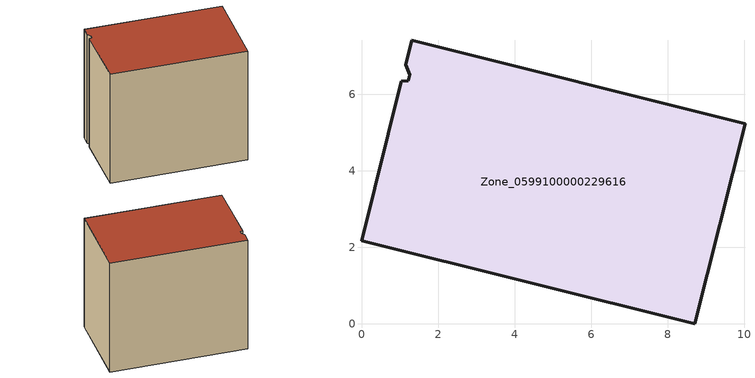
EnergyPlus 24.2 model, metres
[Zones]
Zone_0599100000229616
 floor ground (C_G): 1.23,6.36 1.26,6.52 1.15,6.78 1.31,7.42 10.02,5.23 8.71,0 0,2.18 1.04,6.34 z0
 wall outside (C_F): 10.02,5.23 1.31,7.42 1.15,6.78 1.26,6.52 1.23,6.36 1.04,6.34 0,2.18 8.71,0 10.02,5.23 z0:8.05
 roof outside (C_R): 1.26,6.52 1.23,6.36 1.04,6.34 0,2.18 8.71,0 10.02,5.23 1.31,7.42 1.15,6.78 z8.05
[BUILDING]
Pand.0599100000229616: North Axis=0; Terrain=City; Loads Convergence Tolerance Value=0.04; Temperature Convergence Tolerance Value=0.4; Solar Distribution=FullExterior; Maximum Number of Warmup Days=25; Minimum Number of Warmup Days=1
[Site:Location]
Rotterdam.The.Hague.AP_ZH_NLD Design_Conditions: Latitude=51.96; Longitude=4.45; Time Zone=1; Elevation=-4.5
[SITE:GROUNDTEMPERATURE:BUILDINGSURFACE]
18, 18, 18, 18, 18, 18, 18, 18, 18, 18, 18, 18
[MATERIAL] Thermal Absorptance=0.9; Solar Absorptance=0.7; Visible Absorptance=0.7
Name | Roughness | Thickness | Conductivity | Density | Specific Heat
G.TI.1975-1991 | MediumSmooth | 0.15 | 0.288461 | 540 | 1210
F.TI.1975-1991 | Rough | 0.3 | 0.230769 | 1920 | 840
R.TI.1975-1991 | MediumRough | 0.2 | 0.153846 | 1500 | 1000
[CONSTRUCTION]
C_G: G.TI.1975-1991
C_F: F.TI.1975-1991
C_R: R.TI.1975-1991
[ZONE]
Zone_0599100000229616: Type=1; Multiplier=1; Ceiling Height=Autocalculate; Volume=Autocalculate; Floor Area=autocalculate; Part of Total Floor Area=Yes
[ZONEINFILTRATION:DESIGNFLOWRATE]
Infil_Zone_0599100000229616: Zone or ZoneList or Space or SpaceList=Zone_0599100000229616; Schedule=AlwaysOn; Design Flow Rate Calculation Method=Flow/Area; Flow Rate per Floor Area=0.003; Constant Term Coefficient=1; Temperature Term Coefficient=0; Velocity Term Coefficient=0; Velocity Squared Term Coefficient=0
[HVACTEMPLATE:ZONE:IDEALLOADSAIRSYSTEM]
Zone_0599100000229616: Maximum Heating Supply Air Temperature=50; Minimum Cooling Supply Air Temperature=13; Maximum Heating Supply Air Humidity Ratio=0.0156; Minimum Cooling Supply Air Humidity Ratio=0.0077; Heating Limit=NoLimit; Cooling Limit=NoLimit; Dehumidification Control Type=ConstantSensibleHeatRatio; Cooling Sensible Heat Ratio=0.7; Dehumidification Setpoint=60; Humidification Control Type=None; Humidification Setpoint=30; Outdoor Air Method=None; Outdoor Air Flow Rate per Person=0.00944; Outdoor Air Flow Rate per Zone Floor Area=0; Outdoor Air Flow Rate per Zone=0; Demand Controlled Ventilation Type=None; Outdoor Air Economizer Type=NoEconomizer; Heat Recovery Type=None; Sensible Heat Recovery Effectiveness=0.7; Latent Heat Recovery Effectiveness=0.65
[ZONECONTROL:THERMOSTAT]
ThermostatControl_Zone_0599100000229616: Zone or ZoneList=Zone_0599100000229616; Control Type Schedule=DualSetpointControlType; Control 1=Thermostat_Zone_0599100000229616; Temperature Difference Between Cutout And Setpoint=0
[THERMOSTATSETPOINT:DUALSETPOINT]
Thermostat_Zone_0599100000229616: Heating Setpoint Temperature Schedule=HeatingSetpoint_Zone_0599100000229616; Cooling Setpoint Temperature Schedule=CoolingSetpoint_Zone_0599100000229616
[SCHEDULE:COMPACT]
HeatingSetpoint_Zone_0599100000229616: Through: 12/31, For: AllDays, Until: 24:00, 21
CoolingSetpoint_Zone_0599100000229616: Through: 12/31, For: AllDays, Until: 24:00, 24
DualSetpointControlType: Through: 12/31, For: AllDays, Until: 24:00, 4
AlwaysOn: Through: 12/31, For: AllDays, Until: 24:00, 1
